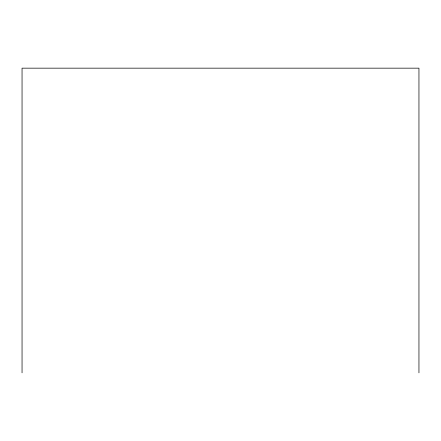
<?xml version="1.0" encoding="UTF-8"?>
<svg xmlns="http://www.w3.org/2000/svg" width="441" height="441" viewBox="0 0 441 441"><rect width="100%" height="100%" fill="white"/><g stroke="black" fill="none" stroke-linecap="round" stroke-linejoin="round"><path stroke-width="0.66" d="M418.95 372.838L418.95 68.162L22.05 68.162L22.05 372.838"/></g></svg>
